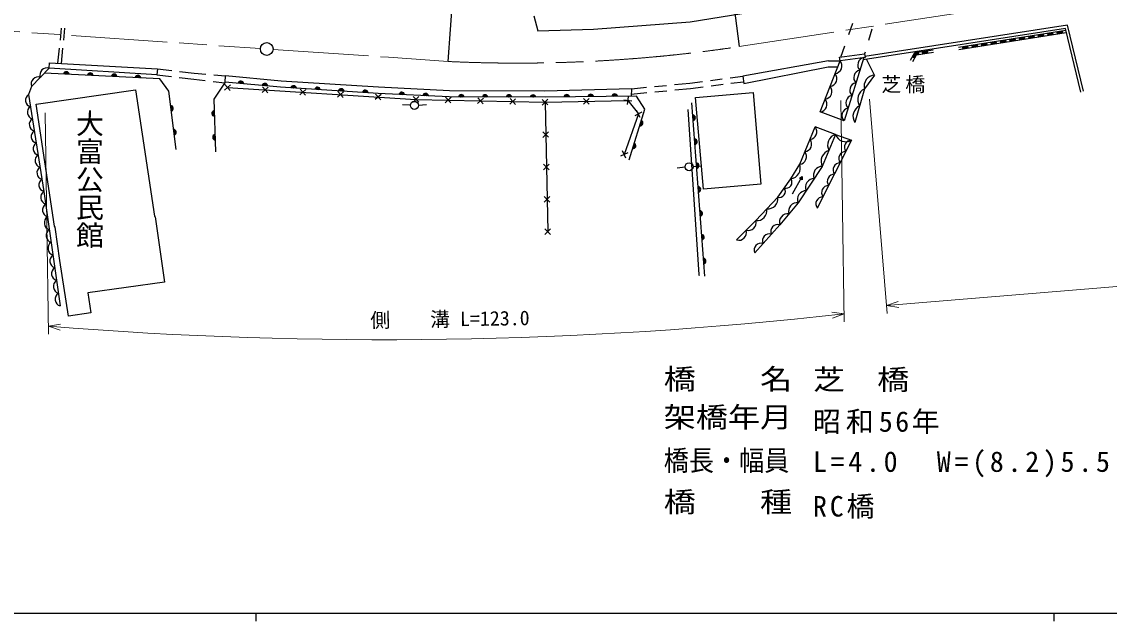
# Model space of a CAD drawing. Units: millimetres, scale not verified. Extents: x 40000 to 680000, y 20000 to 380000.
# Drawn here: x 238641 to 374959, y 204000 to 279058 of the extents above; entities that cross this region are included whole.
import ezdxf
from ezdxf.enums import TextEntityAlignment as Align

# ---------------------------------------------------------------- set-up
doc = ezdxf.new("R2010")
doc.units = ezdxf.units.MM
doc.header["$LTSCALE"] = 1000
doc.linetypes.add('CHAIN', pattern=[18.5, 12, -1.5, 3.5, -1.5])
for name, color, linetype, lineweight in [('M-BGD', 7, 'Continuous', 25), ('M-BGD-EXST', 7, 'Continuous', 25), ('M-BMK', 2, 'CHAIN', 13), ('M-BMK-HTXT', 7, 'Continuous', 13), ('M-BMK-SRVR', 3, 'Continuous', 25), ('M-STR-HTXT', 7, 'Continuous', 13), ('M-STR-STR1', 1, 'Continuous', 25), ('M-TTL-BAND', 7, 'Continuous', 25)]:
    doc.layers.add(name, color=color, linetype=linetype, lineweight=lineweight)
doc.styles.add('@ＭＳ ゴシック', font='')
doc.styles.add('ＭＳ ゴシック', font='')
doc.styles.get('@ＭＳ ゴシック').set_extended_font_data('@MS Gothic')
doc.styles.get('ＭＳ ゴシック').set_extended_font_data('MS Gothic')

msp = doc.modelspace()

# ---------------------------------------------------------------- linework, layer by layer
at = {"layer": 'M-BGD'}
for p, q in [((243483, 276761), (243641, 278253)), ((244017, 278240), (243867, 276748)), ((356048, 275866), (369521, 277995)), ((356095, 275570), (369568, 277699)), ((361293, 276634), (361984, 276743)), ((362021, 276506), (361975, 276802)), ((362468, 276881), (362515, 276584)), ((362478, 276821), (363169, 276931)), ((362487, 276762), (363179, 276871)), ((362497, 276703), (363188, 276812)), ((362506, 276643), (363197, 276753)), ((363207, 276693), (363160, 276990)), ((363654, 277068), (363701, 276771)), ((363663, 277009), (364355, 277118)), ((363672, 276949), (364364, 277059)), ((363682, 276890), (364373, 276999)), ((363691, 276831), (364383, 276940)), ((364392, 276881), (364345, 277177)), ((364839, 277255), (364886, 276959)), ((364848, 277196), (365540, 277305)), ((364858, 277137), (365549, 277246)), ((364867, 277077), (365559, 277187)), ((364876, 277018), (365568, 277127)), ((365577, 277068), (365530, 277364)), ((366024, 277442), (366071, 277146)), ((366034, 277383), (366725, 277492)), ((366043, 277324), (366734, 277433)), ((366052, 277265), (366744, 277374)), ((366062, 277205), (366753, 277315)), ((366763, 277255), (366716, 277552)), ((367210, 277630), (367256, 277333)), ((367219, 277571), (367910, 277680)), ((367228, 277511), (367920, 277621)), ((367238, 277452), (367929, 277561)), ((367247, 277393), (367938, 277502)), ((367948, 277443), (367901, 277739)), ((368395, 277817), (368442, 277521)), ((368404, 277758), (369096, 277867)), ((368414, 277699), (369105, 277808)), ((368423, 277639), (369114, 277749)), ((368432, 277580), (369124, 277689)), ((369133, 277630), (369086, 277926)), ((243176, 273858), (243378, 275767)), ((243767, 275753), (243575, 273836)), ((350589, 275192), (352902, 275562)), ((351501, 275277), (352192, 275388)), ((352230, 275151), (352182, 275447)), ((356542, 275944), (356589, 275648)), ((356551, 275885), (357243, 275994)), ((356561, 275825), (357252, 275935)), ((356570, 275766), (357262, 275875)), ((356579, 275707), (357271, 275816)), ((357280, 275757), (357233, 276053)), ((357727, 276131), (357774, 275835)), ((357737, 276072), (358428, 276181)), ((357746, 276013), (358437, 276122)), ((357755, 275953), (358447, 276063)), ((357765, 275894), (358456, 276003)), ((358466, 275944), (358419, 276241)), ((358913, 276319), (358959, 276022)), ((358922, 276259), (359613, 276369)), ((358931, 276200), (359623, 276309)), ((358941, 276141), (359632, 276250)), ((358950, 276081), (359641, 276191)), ((359651, 276131), (359604, 276428)), ((360098, 276506), (360145, 276210)), ((360107, 276447), (360799, 276556)), ((360117, 276387), (360808, 276497)), ((360126, 276328), (360817, 276437)), ((360135, 276269), (360827, 276378)), ((360836, 276319), (360789, 276615)), ((361283, 276693), (361330, 276397)), ((361302, 276575), (361993, 276684)), ((361311, 276515), (362003, 276625)), ((361321, 276456), (362012, 276565)), ((338721, 267762), (341226, 274169)), ((339771, 274176), (341224, 274183)), ((344195, 274570), (341710, 266652)), ((345535, 272384), (344512, 274356)), ((350066, 274249), (350589, 275192)), ((350309, 274687), (350571, 274541)), ((350328, 274104), (350781, 274919)), ((350361, 274657), (350627, 275138)), ((350666, 275083), (350413, 274628)), ((350466, 274599), (350704, 275028)), ((350742, 274974), (350518, 274570)), ((351007, 275198), (350627, 275138)), ((350666, 275083), (351017, 275139)), ((351026, 275080), (350704, 275028)), ((350742, 274974), (351035, 275021)), ((350781, 274919), (352949, 275266)), ((350998, 275258), (351045, 274961)), ((351491, 275337), (351539, 275040)), ((351510, 275218), (352201, 275329)), ((351520, 275159), (352211, 275269)), ((351529, 275100), (352220, 275210)), ((255637, 273170), (257440, 272959)), ((258434, 272844), (260237, 272633)), ((255587, 272431), (257393, 272204)), ((258385, 272079), (260191, 271851)), ((260191, 271851), (261641, 271692)), ((260237, 272633), (261717, 272507)), ((262635, 271584), (264085, 271425)), ((262713, 272422), (264192, 272297)), ((264146, 271515), (264192, 272297)), ((320450, 271195), (322365, 271383)), ((322365, 271383), (323968, 271587)), ((324960, 271713), (326448, 271903)), ((327441, 272029), (329044, 272233)), ((327537, 271351), (329140, 271555)), ((264820, 271161), (264070, 270499)), ((264114, 271205), (264775, 270455)), ((269541, 270863), (268791, 270202)), ((268836, 270907), (269497, 270157)), ((274263, 270565), (273512, 269904)), ((273557, 270610), (274218, 269859)), ((278984, 270267), (278234, 269606)), ((278278, 270312), (278939, 269562)), ((283705, 269969), (282955, 269308)), ((283000, 270014), (283661, 269264)), ((315053, 270665), (315043, 269753)), ((315046, 270006), (317011, 270192)), ((315053, 270665), (316967, 270853)), ((317962, 270951), (319455, 271098)), ((318007, 270285), (319500, 270426)), ((320496, 270520), (322461, 270705)), ((322461, 270705), (324065, 270909)), ((325057, 271035), (326545, 271225)), ((288413, 269687), (287690, 268995)), ((287706, 269702), (288397, 268980)), ((292460, 269599), (291737, 268907)), ((291753, 269614), (292444, 268892)), ((296506, 269511), (295784, 268819)), ((295800, 269526), (296491, 268804)), ((300553, 269423), (299831, 268731)), ((299846, 269438), (300538, 268716)), ((304600, 268643), (303878, 269335)), ((303879, 269336), (304599, 268642)), ((304586, 269349), (303892, 268629)), ((304585, 269350), (303893, 268628)), ((304239, 268989), (304572, 252783)), ((309062, 269432), (309782, 268738)), ((309769, 269445), (309075, 268725)), ((315101, 269125), (314108, 269237)), ((314660, 269678), (314549, 268684)), ((324246, 247214), (322648, 268904)), ((316384, 267732), (315483, 267299)), ((316150, 267065), (315717, 267966)), ((341710, 266652), (338721, 267762)), ((340639, 264948), (338099, 265889)), ((304683, 264591), (303962, 265284)), ((304669, 265298), (303976, 264577)), ((314603, 262649), (313702, 262215)), ((314369, 261982), (313935, 262883)), ((304766, 260540), (304045, 261232)), ((304752, 261247), (304059, 260525)), ((335240, 257524), (336486, 259691)), ((336136, 259460), (336486, 259691)), ((336462, 259273), (336136, 259460)), ((336486, 259691), (336462, 259273)), ((304850, 256488), (304128, 257181)), ((304835, 257195), (304143, 256474)), ((304933, 252437), (304212, 253129)), ((304919, 253144), (304226, 252423))]:
    msp.add_line(p, q, dxfattribs=at)
for points in [[(302850, 279795), (303315, 277929), (310310, 278137), (322435, 279062), (332780, 280709), (331259, 288252), (330742, 290262)], [(371389, 270262), (369464, 278231), (344108, 274293)], [(371750, 270349), (369745, 278651), (344337, 274705)], [(339771, 274176), (329044, 272233), (329171, 271342), (339724, 273436), (340931, 273413)], [(242083, 273254), (239873, 270948), (239489, 269939), (241408, 257821), (243449, 243475)], [(257977, 263078), (257061, 270383), (255944, 271928), (241498, 272643)], [(314771, 261756), (316741, 268112), (315684, 269761), (304232, 269605), (292221, 269641), (283327, 270090), (271086, 270858), (264146, 271515), (262705, 269385), (262937, 262772)], [(315053, 270665), (304228, 270388), (292242, 270424), (283371, 270871), (271148, 271639), (264192, 272297)], [(345535, 272384), (344270, 270655), (343069, 266444)], [(264445, 270830), (288052, 269341), (304239, 268989), (314604, 269181), (315933, 267516), (314152, 262432)], [(322131, 268082), (323518, 247394), (323560, 247309)], [(328252, 251735), (330653, 254161), (333402, 257105), (335056, 259378), (336158, 261220), (338099, 265889)], [(340639, 264948), (338992, 260949), (335973, 256386), (333660, 253648), (330522, 250125)], [(340639, 264948), (342660, 264230), (338367, 255713)]]:
    msp.add_lwpolyline(points, dxfattribs=at)
for points in [[(242128, 273916), (255637, 273170), (255587, 272431), (242092, 273254)], [(247293, 242609), (244499, 242187), (243397, 249162), (242848, 253337), (242763, 253464), (240441, 268727), (252906, 270542), (255270, 254728), (255355, 254643), (256537, 246461), (246913, 245110)], [(330313, 270189), (331298, 258708), (324096, 258091), (323111, 269571)]]:
    msp.add_lwpolyline(points, close=True, dxfattribs=at)
for centre, radius, start, end in [((340457, 273546), 990, 278.29532, 38.99826), ((344365, 273647), 939, 100.43922, 224.71096), ((241810, 272409), 887, 72.10258, 200.33517), ((244224, 272454), 354, 5.96121, 168.36639), ((244224, 272454), 283, 8.18525, 166.14235), ((244224, 272454), 212, 11.93158, 162.39603), ((247220, 272306), 354, 5.96121, 168.36639), ((343868, 272063), 939, 100.43922, 224.71096), ((240705, 271257), 887, 72.10258, 200.33517), ((244224, 272454), 142, 19.64331, 154.6843), ((244224, 272454), 100, 29.96097, 144.36663), ((247220, 272306), 283, 8.18525, 166.14235), ((247220, 272306), 212, 11.93158, 162.39603), ((247220, 272306), 142, 19.64331, 154.6843), ((247220, 272306), 100, 29.96097, 144.36663), ((250216, 272157), 354, 5.96121, 168.36639), ((250216, 272157), 283, 8.18525, 166.14235), ((250216, 272157), 212, 11.93158, 162.39603), ((250216, 272157), 142, 19.64331, 154.6843), ((250216, 272157), 100, 29.96097, 144.36663), ((253212, 272009), 354, 5.96121, 168.36639), ((253212, 272009), 283, 8.18525, 166.14235), ((253212, 272009), 212, 11.93158, 162.39603), ((253212, 272009), 142, 19.64331, 154.6843), ((253212, 272009), 100, 29.96097, 144.36663), ((266118, 271274), 354, 3.3945, 165.79968), ((266118, 271274), 283, 5.61854, 163.57564), ((266118, 271274), 212, 9.36487, 159.82932), ((266118, 271274), 142, 17.0766, 152.11759), ((266118, 271274), 100, 27.39426, 141.79993), ((269104, 270991), 354, 3.3945, 165.79968), ((269104, 270991), 283, 5.61854, 163.57564), ((339831, 271945), 990, 278.29532, 38.99826), ((343371, 270480), 939, 100.43922, 224.71096), ((345627, 270989), 1398, 93.77355, 193.85689), ((239943, 269235), 838, 122.78814, 255.20846), ((269104, 270991), 212, 9.36487, 159.82932), ((269104, 270991), 142, 17.0766, 152.11759), ((269104, 270991), 100, 27.39426, 141.79993), ((272712, 270702), 354, 5.20475, 167.60992), ((272712, 270702), 283, 7.42879, 165.38589), ((272712, 270702), 212, 11.17511, 161.63956), ((272712, 270702), 142, 18.88684, 153.92783), ((272712, 270702), 100, 29.2045, 143.61017), ((275706, 270514), 354, 5.20475, 167.60992), ((275706, 270514), 283, 7.42879, 165.38589), ((275706, 270514), 212, 11.17511, 161.63956), ((275706, 270514), 142, 18.88684, 153.92783), ((275706, 270514), 100, 29.2045, 143.61017), ((278700, 270326), 354, 5.20475, 167.60992), ((278700, 270326), 283, 7.42879, 165.38589), ((278700, 270326), 212, 11.17511, 161.63956), ((278700, 270326), 142, 18.88684, 153.92783), ((278700, 270326), 100, 29.2045, 143.61017), ((281695, 270138), 354, 5.20475, 167.60992), ((281695, 270138), 283, 7.42879, 165.38589), ((281695, 270138), 212, 11.17511, 161.63956), ((281695, 270138), 142, 18.88684, 153.92783), ((281695, 270138), 100, 29.2045, 143.61017), ((286274, 269887), 354, 5.91186, 168.31704), ((286274, 269887), 283, 8.1359, 166.093), ((286274, 269887), 212, 11.88222, 162.34667), ((286274, 269887), 142, 19.59395, 154.63494), ((286274, 269887), 100, 29.91161, 144.31728), ((289270, 269736), 354, 5.91186, 168.31704), ((289270, 269736), 283, 8.1359, 166.093), ((289270, 269736), 212, 11.88222, 162.34667), ((293727, 269583), 354, 8.62555, 171.03073), ((296727, 269574), 354, 8.62555, 171.03073), ((299727, 269565), 354, 8.62555, 171.03073), ((302727, 269556), 354, 8.62555, 171.03073), ((306959, 269588), 354, 9.5784, 171.98357), ((309959, 269629), 354, 9.5784, 171.98357), ((309959, 269629), 283, 11.80243, 169.75953), ((312959, 269670), 354, 9.5784, 171.98357), ((312959, 269670), 283, 11.80243, 169.75953), ((339205, 270343), 990, 278.29532, 38.99826), ((344882, 269342), 1448, 114.98728, 213.17948), ((257279, 268212), 354, 285.94604, 88.35122), ((289270, 269736), 142, 19.59395, 154.63494), ((289270, 269736), 100, 29.91161, 144.31728), ((293727, 269583), 283, 10.84959, 168.80669), ((293727, 269583), 212, 14.59592, 165.06037), ((293727, 269583), 142, 22.30765, 157.34864), ((293727, 269583), 100, 32.62531, 147.03097), ((296727, 269574), 283, 10.84959, 168.80669), ((296727, 269574), 212, 14.59592, 165.06037), ((296727, 269574), 142, 22.30765, 157.34864), ((296727, 269574), 100, 32.62531, 147.03097), ((299727, 269565), 283, 10.84959, 168.80669), ((299727, 269565), 212, 14.59592, 165.06037), ((299727, 269565), 142, 22.30765, 157.34864), ((299727, 269565), 100, 32.62531, 147.03097), ((302727, 269556), 283, 10.84959, 168.80669), ((302727, 269556), 212, 14.59592, 165.06037), ((302727, 269556), 142, 22.30765, 157.34864), ((302727, 269556), 100, 32.62531, 147.03097), ((306959, 269588), 283, 11.80243, 169.75953), ((306959, 269588), 212, 15.54876, 166.01321), ((306959, 269588), 142, 23.26049, 158.30148), ((306959, 269588), 100, 33.57815, 147.98382), ((309959, 269629), 212, 15.54876, 166.01321), ((309959, 269629), 142, 23.26049, 158.30148), ((309959, 269629), 100, 33.57815, 147.98382), ((312959, 269670), 212, 15.54876, 166.01321), ((312959, 269670), 142, 23.26049, 158.30148), ((312959, 269670), 100, 33.57815, 147.98382), ((338578, 268741), 990, 278.29532, 38.99826), ((342874, 268896), 939, 100.43922, 224.71096), ((344281, 267236), 1448, 114.98728, 213.17948), ((240182, 267720), 838, 122.78814, 255.20846), ((257279, 268212), 283, 288.17008, 86.12718), ((257279, 268212), 212, 291.9164, 82.38085), ((257279, 268212), 142, 299.62813, 74.66912), ((257279, 268212), 100, 309.9458, 64.35146), ((262822, 267580), 354, 100.80818, 263.21336), ((262822, 267580), 283, 103.03222, 260.98932), ((262822, 267580), 212, 106.77855, 257.24299), ((262822, 267580), 142, 114.49027, 249.53126), ((262822, 267580), 100, 124.80794, 239.2136), ((322731, 267031), 354, 283.01151, 85.41668), ((322731, 267031), 283, 285.23555, 83.19265), ((322731, 267031), 212, 288.98187, 79.44632), ((342377, 267312), 939, 100.43922, 224.71096), ((240422, 266205), 838, 122.78814, 255.20846), ((316148, 266383), 354, 261.58319, 63.98837), ((316148, 266383), 283, 263.80723, 61.76433), ((316148, 266383), 212, 267.55356, 58.01801), ((316148, 266383), 142, 275.26529, 50.30628), ((316148, 266383), 100, 285.58295, 39.98861), ((322731, 267031), 142, 296.6936, 71.73459), ((322731, 267031), 100, 307.01126, 61.41693), ((337351, 265287), 960, 276.05387, 38.79325), ((240662, 264690), 838, 122.78814, 255.20846), ((257652, 265236), 354, 285.94604, 88.35122), ((257652, 265236), 283, 288.17008, 86.12718), ((257652, 265236), 212, 291.9164, 82.38085), ((257652, 265236), 142, 299.62813, 74.66912), ((257652, 265236), 100, 309.9458, 64.35146), ((262927, 264582), 354, 100.80818, 263.21336), ((262927, 264582), 283, 103.03222, 260.98932), ((262927, 264582), 212, 106.77855, 257.24299), ((262927, 264582), 142, 114.49027, 249.53126), ((262927, 264582), 100, 124.80794, 239.2136), ((341077, 263598), 1419, 107.98085, 207.2435), ((341951, 265437), 1400, 200.43273, 300.41306), ((240902, 263176), 838, 122.78814, 255.20846), ((315261, 263517), 354, 261.58319, 63.98837), ((315261, 263517), 283, 263.80723, 61.76433), ((315261, 263517), 212, 267.55356, 58.01801), ((315261, 263517), 142, 275.26529, 50.30628), ((315261, 263517), 100, 285.58295, 39.98861), ((322952, 264039), 354, 283.01151, 85.41668), ((322952, 264039), 283, 285.23555, 83.19265), ((322952, 264039), 212, 288.98187, 79.44632), ((322952, 264039), 142, 296.6936, 71.73459), ((322952, 264039), 100, 307.01126, 61.41693), ((336704, 263731), 960, 276.05387, 38.79325), ((342643, 263348), 882, 88.89838, 217.59869), ((241142, 261661), 838, 122.78814, 255.20846), ((336057, 262175), 960, 276.05387, 38.79325), ((340253, 261599), 1419, 107.98085, 207.2435), ((341928, 261929), 882, 88.89838, 217.59869), ((241382, 260146), 838, 122.78814, 255.20846), ((323172, 261047), 354, 283.01151, 85.41668), ((323172, 261047), 283, 285.23555, 83.19265), ((323172, 261047), 212, 288.98187, 79.44632), ((323172, 261047), 142, 296.6936, 71.73459), ((323172, 261047), 100, 307.01126, 61.41693), ((334833, 260762), 1402, 279.15448, 19.06459), ((338974, 259868), 1082, 89.04362, 203.99479), ((341212, 260509), 882, 88.89838, 217.59869), ((241622, 258631), 838, 122.78814, 255.20846), ((334445, 258953), 744, 253.11072, 34.80255), ((337967, 258347), 1082, 89.04362, 203.99479), ((340497, 259090), 882, 88.89838, 217.59869), ((241915, 257080), 898, 124.41091, 251.78662), ((323393, 258055), 354, 283.01151, 85.41668), ((323393, 258055), 283, 285.23555, 83.19265), ((323393, 258055), 212, 288.98187, 79.44632), ((323393, 258055), 142, 296.6936, 71.73459), ((323393, 258055), 100, 307.01126, 61.41693), ((333618, 257817), 744, 253.11072, 34.80255), ((336961, 256826), 1082, 89.04362, 203.99479), ((339781, 257671), 882, 88.89838, 217.59869), ((332157, 256890), 1264, 264.14042, 9.77984), ((335817, 255344), 1053, 81.48303, 198.11939), ((339066, 256251), 882, 88.89838, 217.59869), ((242142, 255486), 898, 124.41091, 251.78662), ((323613, 255063), 354, 283.01151, 85.41668), ((323613, 255063), 283, 285.23555, 83.19265), ((323613, 255063), 212, 288.98187, 79.44632), ((323613, 255063), 142, 296.6936, 71.73459), ((323613, 255063), 100, 307.01126, 61.41693), ((330782, 255418), 1264, 264.14042, 9.77984), ((334661, 253975), 1053, 81.48303, 198.11939), ((242369, 253892), 898, 124.41091, 251.78662), ((329713, 253891), 978, 254.5529, 16.01721), ((333412, 252816), 868, 73.39677, 203.20696), ((242596, 252298), 898, 124.41091, 251.78662), ((323833, 252071), 354, 283.01151, 85.41668), ((323833, 252071), 283, 285.23555, 83.19265), ((323833, 252071), 212, 288.98187, 79.44632), ((323833, 252071), 142, 296.6936, 71.73459), ((328512, 252678), 978, 254.5529, 16.01721), ((332366, 251642), 868, 73.39677, 203.20696), ((242823, 250704), 898, 124.41091, 251.78662), ((323833, 252071), 100, 307.01126, 61.41693), ((331320, 250468), 868, 73.39677, 203.20696), ((243049, 249110), 898, 124.41091, 251.78662), ((243276, 247516), 898, 124.41091, 251.78662), ((324054, 249079), 354, 283.01151, 85.41668), ((324054, 249079), 283, 285.23555, 83.19265), ((324054, 249079), 212, 288.98187, 79.44632), ((324054, 249079), 142, 296.6936, 71.73459), ((324054, 249079), 100, 307.01126, 61.41693), ((243503, 245922), 898, 124.41091, 251.78662), ((243730, 244328), 898, 124.41091, 251.78662)]:
    msp.add_arc(centre, radius, start, end, dxfattribs=at)
at = {"layer": 'M-BGD-EXST'}
for p, q in [((287362, 268622), (286364, 268678)), ((288360, 268627), (289358, 268691)), ((321789, 260841), (320795, 260730)), ((322784, 260935), (323781, 261013))]:
    msp.add_line(p, q, dxfattribs=at)
for centre in [(287861, 268594), (322286, 260897)]:
    msp.add_circle(centre, 500, dxfattribs=at)
at = {"layer": 'M-BMK'}
msp.add_line((328586, 275948), (367376, 281873), dxfattribs=at)
for points in [[(170531, 282594), (189525, 281182), (268550, 275705)], [(270147, 275600), (284630, 274606), (292082, 274083)]]:
    msp.add_lwpolyline(points, dxfattribs=at)
msp.add_arc((300817, 461322), 187442, 267.3288, 278.51952, dxfattribs=at)
at = {"layer": 'M-BMK-SRVR'}
for p, q in [((323018, 318553), (328586, 275948)), ((292082, 274083), (295283, 316103))]:
    msp.add_line(p, q, dxfattribs=at)
msp.add_circle((269349, 275655), 800, dxfattribs=at)
at = {"layer": 'M-STR-HTXT'}
for p, q in [((341301, 269183), (341729, 241479)), ((344922, 269373), (347131, 242520)), ((241575, 267644), (242002, 239939)), ((347049, 243517), (570754, 261922)), ((347049, 243517), (348514, 244014)), ((341714, 242479), (340181, 242684)), ((347049, 243517), (348575, 243266)), ((341714, 242479), (340265, 241939)), ((241987, 240939), (243512, 241192)), ((241987, 240939), (243452, 240444))]:
    msp.add_line(p, q, dxfattribs=at)
msp.add_arc((283892, 757225), 517984, 265.35969, 276.40921, dxfattribs=at)
at = {"layer": 'M-STR-STR1'}
for p, q in [((342329, 277465), (342828, 278880)), ((345205, 278139), (344782, 276700)), ((341332, 274636), (341831, 276051)), ((344359, 275261), (344292, 275036))]:
    msp.add_line(p, q, dxfattribs=at)
msp.add_lwpolyline([(341166, 274613), (344292, 275036), (344352, 274591), (341226, 274169)], close=True, dxfattribs=at)
at = {"layer": 'M-TTL-BAND'}
for p, q in [((40000, 205000), (579000, 205000)), ((268000, 205000), (268000, 204000)), ((368000, 205000), (368000, 204000))]:
    msp.add_line(p, q, dxfattribs=at)

# ---------------------------------------------------------------- texts
at = {"layer": 'M-BGD', "insert": (346393, 270113), "char_height": 1833, "attachment_point": 7, "style": 'ＭＳ ゴシック'}
msp.add_mtext('\\T1.2;芝橋', dxfattribs=at)
at = {"layer": 'M-BMK-HTXT', "style": '@ＭＳ ゴシック'}
for s, p in [('大', (247143, 266344)), ('富', (247143, 262844)), ('公', (247143, 259344)), ('民', (247143, 255844)), ('館', (247143, 252344))]:
    msp.add_text(s, height=2566, rotation=270, dxfattribs=at).set_placement(p, align=Align.MIDDLE_CENTER)
at = {"layer": 'M-STR-HTXT', "style": 'ＭＳ ゴシック'}
msp.add_text('側\u3000\u3000溝 L=123.0', height=1833, rotation=0.884, dxfattribs=at).set_placement((292337, 240371), align=Align.BOTTOM_CENTER)
for s, width, p in [('橋\u3000\u3000名', 1.15, (319113, 232270)), ('芝\u3000橋', 1.15, (337815, 232211)), ('架橋年月', 1.15, (319113, 227503)), ('橋長・幅員', 0.9, (319113, 222079)), ('橋\u3000\u3000種', 1.15, (319113, 216888))]:
    msp.add_text(s, height=2566, dxfattribs=dict(at, width=width)).set_placement(p, align=Align.BOTTOM_LEFT)
at = {"layer": 'M-STR-HTXT', "char_height": 2566, "attachment_point": 7, "style": 'ＭＳ ゴシック'}
for s, insert in [('\\T1.18;昭和56年', (337815, 227443)), ('\\T1.27;L=4.0\u3000W=(8.2)5.5', (337815, 222019)), ('\\T1.21;RC橋', (337815, 216828))]:
    msp.add_mtext(s, dxfattribs=dict(at, insert=insert))

doc.saveas('drawing.dxf')
